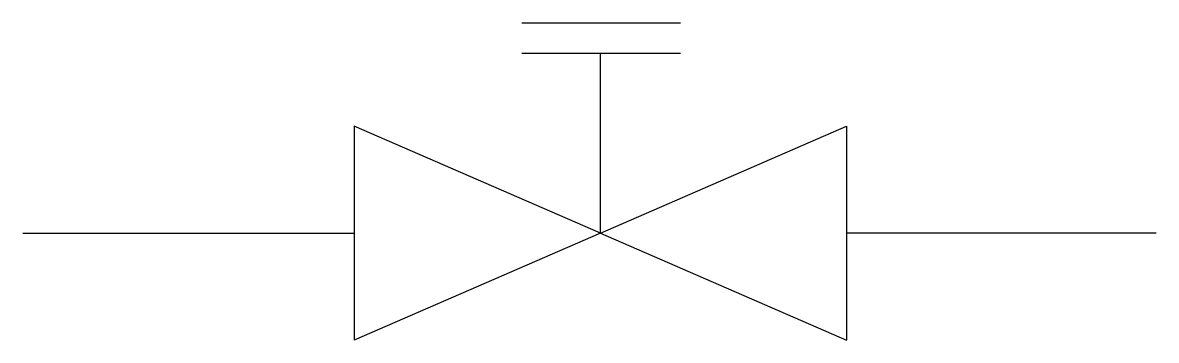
# Model space of a CAD drawing. Header units: metres. Extents: x 88677 to 90594, y -110656 to -110120.
import ezdxf

# ---------------------------------------------------------------- set-up
doc = ezdxf.new("R2010")
doc.units = ezdxf.units.M
doc.layers.add('DET1', color=1, linetype='Continuous')
doc.layers.add('G', color=3, linetype='Continuous')

msp = doc.modelspace()

# ---------------------------------------------------------------- linework, layer by layer
at = {"layer": 'DET1'}
for p, q in [((89521.33, -110119.87), (89789.64, -110119.87)), ((89521.33, -110171.6), (89789.64, -110171.6)), ((89654.07, -110475.69), (89654.07, -110171.6)), ((89237.65, -110294.94), (89237.65, -110656.43)), ((89654.07, -110475.69), (89237.65, -110294.94)), ((89654.07, -110475.69), (90070.5, -110294.94)), ((90070.5, -110294.94), (90070.5, -110656.43)), ((89654.07, -110475.69), (89237.65, -110656.43)), ((89654.07, -110475.69), (90070.5, -110656.43))]:
    msp.add_line(p, q, dxfattribs=at)
at = {"layer": 'G'}
for p, q in [((88677.27, -110475.69), (89237.65, -110475.69)), ((90594.2, -110475.69), (90070.5, -110475.69))]:
    msp.add_line(p, q, dxfattribs=at)

doc.saveas('drawing.dxf')
